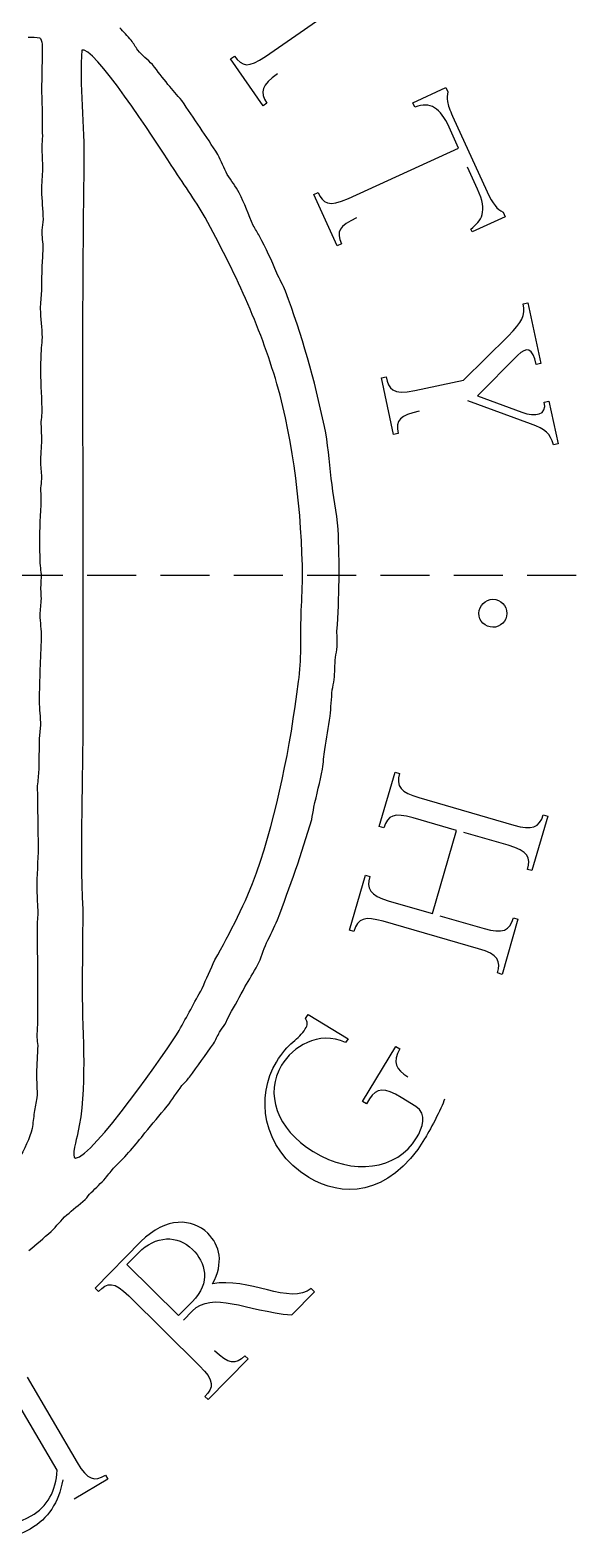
# Model space of a CAD drawing. Header units: millimetres. Extents: x -50 to 50, y -35 to 40.
# Drawn here: x 5.4 to 11.05, y 15.08 to 30.5 of the extents above; entities that cross this region are included whole.
import ezdxf

# ---------------------------------------------------------------- set-up
doc = ezdxf.new("R2010")
doc.units = ezdxf.units.MM
doc.linetypes.add('DASHED', pattern=[0.75, 0.5, -0.25])
doc.layers.get('0').update_dxf_attribs({"linetype": 'CONTINUOUS'})

msp = doc.modelspace()

# ---------------------------------------------------------------- linework, layer by layer
for p, q in [((7.804, 30.233), (8.637, 30.809)), ((7.447, 30.21), (7.487, 30.237)), ((7.78, 29.729), (7.447, 30.21)), ((9.313, 29.759), (9.651, 29.914)), ((9.651, 29.914), (9.671, 29.87)), ((7.82, 29.756), (7.78, 29.729)), ((9.333, 29.715), (9.313, 29.759)), ((9.719, 29.623), (10.073, 28.849)), ((9.781, 29.296), (9.683, 29.51)), ((8.654, 28.78), (9.781, 29.296)), ((9.974, 28.876), (9.871, 29.1)), ((8.299, 28.82), (8.343, 28.84)), ((8.539, 28.296), (8.299, 28.82)), ((10.256, 28.593), (9.918, 28.439)), ((10.235, 28.64), (10.256, 28.593)), ((9.918, 28.439), (9.905, 28.467)), ((8.582, 28.316), (8.539, 28.296)), ((10.442, 27.702), (10.489, 27.712)), ((10.489, 27.712), (10.622, 27.091)), ((9.831, 26.922), (10.286, 27.373)), ((10.388, 27.178), (9.973, 26.761)), ((10.622, 27.091), (10.575, 27.081)), ((8.991, 26.945), (9.038, 26.955)), ((9.115, 26.365), (8.991, 26.945)), ((9.332, 26.815), (9.831, 26.922)), ((10.516, 26.474), (9.876, 26.711)), ((9.973, 26.761), (10.426, 26.594)), ((10.657, 26.696), (10.704, 26.705)), ((10.704, 26.705), (10.798, 26.27)), ((9.162, 26.376), (9.115, 26.365)), ((10.798, 26.27), (10.75, 26.26)), ((8.969, 22.353), (9.131, 22.912)), ((9.131, 22.912), (9.177, 22.898)), ((9.374, 22.65), (10.347, 22.369)), ((9.759, 22.314), (9.315, 22.443)), ((10.693, 22.461), (10.531, 21.903)), ((10.647, 22.474), (10.693, 22.461)), ((9.016, 22.34), (8.969, 22.353)), ((9.513, 21.464), (9.759, 22.314)), ((10.287, 22.162), (9.835, 22.293)), ((10.531, 21.903), (10.485, 21.916)), ((8.664, 21.293), (8.827, 21.857)), ((8.827, 21.857), (8.873, 21.844)), ((9.069, 21.592), (9.513, 21.464)), ((9.59, 21.442), (10.042, 21.312)), ((8.71, 21.28), (8.664, 21.293)), ((9.983, 21.104), (9.01, 21.385)), ((10.388, 21.407), (10.226, 20.842)), ((10.342, 21.42), (10.388, 21.407)), ((10.226, 20.842), (10.179, 20.856)), ((8.213, 20.389), (8.24, 20.432)), ((8.24, 20.432), (8.649, 20.183)), ((8.649, 20.183), (8.625, 20.145)), ((8.796, 19.542), (9.139, 20.104)), ((9.139, 20.104), (9.18, 20.079)), ((8.838, 19.517), (8.796, 19.542)), ((8.87, 19.57), (8.838, 19.517)), ((9.343, 19.491), (9.194, 19.582)), ((6.53, 18.107), (6.062, 17.632)), ((6.387, 17.873), (6.506, 17.994)), ((6.916, 17.351), (6.387, 17.873)), ((6.062, 17.632), (6.096, 17.598)), ((8.074, 17.357), (8.307, 17.593)), ((8.307, 17.593), (8.272, 17.628)), ((6.406, 17.552), (7.131, 16.837)), ((7.056, 17.493), (6.916, 17.351)), ((6.965, 17.303), (7.056, 17.397)), ((7.22, 16.491), (7.629, 16.907)), ((7.629, 16.907), (7.595, 16.94)), ((5.366, 16.722), (5.877, 15.847)), ((5.674, 15.768), (5.18, 16.613)), ((7.185, 16.524), (7.22, 16.491)), ((6.191, 15.676), (5.846, 15.474)), ((6.167, 15.717), (6.191, 15.676))]:
    msp.add_line(p, q)
at = {"linetype": 'DASHED'}
msp.add_line((49.982, 24.921), (-50.018, 24.921), dxfattribs=at)
for points in [[(5.378, 30.431), (5.416, 30.43), (5.463, 30.435), (5.494, 30.422)], [(5.494, 30.422), (5.497, 30.42), (5.5, 30.417), (5.503, 30.416)], [(5.503, 30.416), (5.53, 30.376), (5.52, 30.303), (5.52, 30.249)], [(6.431, 30.399), (6.393, 30.442), (6.353, 30.485), (6.314, 30.527)], [(6.499, 30.299), (6.473, 30.332), (6.458, 30.366), (6.431, 30.399)], [(5.52, 30.249), (5.519, 30.078), (5.51, 29.912), (5.518, 29.747)], [(5.925, 30.296), (5.9, 29.978), (5.952, 29.486), (5.948, 29.153)], [(6.841, 29.122), (6.687, 29.364), (6.026, 30.372), (5.925, 30.296)], [(6.649, 30.15), (6.599, 30.201), (6.544, 30.243), (6.499, 30.299)], [(7.487, 30.237), (7.563, 30.127), (7.634, 30.114), (7.804, 30.233)], [(6.807, 29.947), (6.754, 30.014), (6.702, 30.082), (6.649, 30.15)], [(6.948, 29.782), (6.901, 29.837), (6.854, 29.892), (6.807, 29.947)], [(7.927, 30.055), (7.764, 29.942), (7.743, 29.869), (7.82, 29.756)], [(7.318, 29.229), (7.198, 29.416), (7.073, 29.599), (6.948, 29.782)], [(9.671, 29.87), (9.663, 29.841), (9.66, 29.812), (9.666, 29.771)], [(5.518, 29.747), (5.522, 29.642), (5.52, 29.522), (5.522, 29.416)], [(9.683, 29.51), (9.592, 29.709), (9.494, 29.773), (9.333, 29.715)], [(9.666, 29.771), (9.674, 29.734), (9.69, 29.685), (9.719, 29.623)], [(5.522, 29.416), (5.52, 29.381), (5.518, 29.346), (5.516, 29.311)], [(5.516, 29.311), (5.519, 29.235), (5.522, 29.161), (5.525, 29.086)], [(7.414, 29.024), (7.383, 29.093), (7.35, 29.161), (7.318, 29.229)], [(5.525, 29.086), (5.52, 29.01), (5.516, 28.935), (5.512, 28.86)], [(5.948, 29.153), (5.936, 28.433), (5.933, 27.719), (5.934, 26.974)], [(7.187, 28.584), (7.083, 28.77), (6.955, 28.941), (6.841, 29.122)], [(7.535, 28.839), (7.499, 28.905), (7.456, 28.96), (7.414, 29.024)], [(5.512, 28.86), (5.518, 28.762), (5.525, 28.665), (5.53, 28.567)], [(9.905, 28.467), (10.016, 28.552), (10.081, 28.641), (9.974, 28.876)], [(10.073, 28.849), (10.132, 28.721), (10.175, 28.669), (10.235, 28.64)], [(7.68, 28.503), (7.628, 28.613), (7.592, 28.732), (7.535, 28.839)], [(8.343, 28.84), (8.391, 28.734), (8.45, 28.686), (8.654, 28.78)], [(5.53, 28.567), (5.526, 28.53), (5.522, 28.492), (5.518, 28.455)], [(7.922, 26.883), (7.75, 27.474), (7.482, 28.051), (7.187, 28.584)], [(8.737, 28.581), (8.558, 28.499), (8.525, 28.443), (8.582, 28.316)], [(5.518, 28.455), (5.515, 28.389), (5.528, 28.33), (5.528, 28.267)], [(7.743, 28.395), (7.722, 28.432), (7.702, 28.467), (7.68, 28.503)], [(7.922, 28.016), (7.868, 28.148), (7.807, 28.27), (7.743, 28.395)], [(5.528, 28.267), (5.524, 28.202), (5.52, 28.137), (5.516, 28.072)], [(5.516, 28.072), (5.515, 27.992), (5.514, 27.912), (5.512, 27.832)], [(8.009, 27.831), (7.985, 27.895), (7.948, 27.953), (7.922, 28.016)], [(5.512, 27.832), (5.508, 27.772), (5.503, 27.711), (5.499, 27.652)], [(8.408, 26.448), (8.308, 26.922), (8.176, 27.388), (8.009, 27.831)], [(5.499, 27.652), (5.506, 27.554), (5.514, 27.456), (5.52, 27.359)], [(10.286, 27.373), (10.437, 27.522), (10.463, 27.577), (10.442, 27.702)], [(5.52, 27.359), (5.517, 27.324), (5.514, 27.288), (5.51, 27.253)], [(5.51, 27.253), (5.508, 27.172), (5.501, 27.091), (5.503, 27.013)], [(10.575, 27.081), (10.537, 27.256), (10.472, 27.262), (10.388, 27.178)], [(5.503, 27.013), (5.504, 26.874), (5.516, 26.719), (5.517, 26.585)], [(5.934, 26.974), (5.935, 25.759), (5.935, 24.657), (5.937, 23.484)], [(8.185, 24.897), (8.175, 25.57), (8.096, 26.283), (7.922, 26.883)], [(9.038, 26.955), (9.064, 26.833), (9.104, 26.766), (9.332, 26.815)], [(10.426, 26.594), (10.568, 26.543), (10.686, 26.562), (10.657, 26.696)], [(5.517, 26.585), (5.514, 26.555), (5.51, 26.525), (5.507, 26.495)], [(9.377, 26.604), (9.186, 26.563), (9.133, 26.511), (9.162, 26.376)], [(5.507, 26.495), (5.509, 26.432), (5.512, 26.37), (5.514, 26.308)], [(8.478, 25.915), (8.458, 26.097), (8.444, 26.276), (8.408, 26.448)], [(10.75, 26.26), (10.716, 26.38), (10.674, 26.415), (10.516, 26.474)], [(5.514, 26.308), (5.51, 26.236), (5.504, 26.154), (5.503, 26.074)], [(5.503, 26.074), (5.503, 26.016), (5.516, 25.966), (5.514, 25.909)], [(8.547, 25.396), (8.537, 25.572), (8.496, 25.744), (8.478, 25.915)], [(5.514, 25.909), (5.51, 25.879), (5.507, 25.849), (5.503, 25.819)], [(5.503, 25.819), (5.504, 25.78), (5.506, 25.739), (5.507, 25.699)], [(5.507, 25.699), (5.503, 25.549), (5.49, 25.403), (5.492, 25.248)], [(8.536, 24.353), (8.56, 24.692), (8.565, 25.061), (8.547, 25.396)], [(5.492, 25.248), (5.494, 25.173), (5.496, 25.098), (5.499, 25.023)], [(5.499, 25.023), (5.503, 24.993), (5.506, 24.963), (5.51, 24.933)], [(5.51, 24.933), (5.509, 24.882), (5.506, 24.833), (5.504, 24.783)], [(8.169, 24.519), (8.175, 24.645), (8.18, 24.771), (8.185, 24.897)], [(5.509, 24.686), (5.504, 24.63), (5.5, 24.575), (5.496, 24.52)], [(5.504, 24.783), (5.506, 24.751), (5.508, 24.718), (5.509, 24.686)], [(9.988, 24.537), (9.989, 24.616), (10.054, 24.679), (10.132, 24.679)], [(10.131, 24.393), (10.052, 24.393), (9.988, 24.457), (9.988, 24.537)], [(10.275, 24.535), (10.274, 24.456), (10.209, 24.392), (10.131, 24.393)], [(10.132, 24.679), (10.211, 24.678), (10.275, 24.614), (10.275, 24.535)], [(5.496, 24.52), (5.496, 24.446), (5.514, 24.367), (5.511, 24.287)], [(8.144, 23.837), (8.174, 24.063), (8.165, 24.281), (8.169, 24.519)], [(5.511, 24.287), (5.503, 24.068), (5.491, 23.861), (5.49, 23.641)], [(8.538, 24.195), (8.538, 24.248), (8.537, 24.301), (8.536, 24.353)], [(8.508, 23.857), (8.512, 23.932), (8.516, 24.008), (8.521, 24.083)], [(8.521, 24.083), (8.525, 24.12), (8.536, 24.155), (8.538, 24.195)], [(7.714, 21.882), (7.927, 22.507), (8.055, 23.149), (8.144, 23.837)], [(8.487, 23.752), (8.494, 23.787), (8.501, 23.822), (8.508, 23.857)], [(5.49, 23.641), (5.489, 23.553), (5.503, 23.475), (5.503, 23.386)], [(8.466, 23.483), (8.474, 23.572), (8.481, 23.662), (8.487, 23.752)], [(5.937, 23.484), (5.937, 22.827), (5.904, 22.173), (5.936, 21.506)], [(8.411, 23.144), (8.429, 23.254), (8.451, 23.372), (8.466, 23.483)], [(5.503, 23.386), (5.498, 23.338), (5.493, 23.291), (5.489, 23.244)], [(5.489, 23.244), (5.488, 23.141), (5.487, 23.038), (5.485, 22.936)], [(8.388, 22.942), (8.396, 23.009), (8.403, 23.077), (8.411, 23.144)], [(5.485, 22.936), (5.48, 22.881), (5.476, 22.826), (5.47, 22.771)], [(8.3, 22.552), (8.328, 22.68), (8.362, 22.811), (8.388, 22.942)], [(9.177, 22.898), (9.139, 22.765), (9.188, 22.703), (9.374, 22.65)], [(5.47, 22.771), (5.473, 22.563), (5.476, 22.355), (5.479, 22.148)], [(8.278, 22.427), (8.286, 22.468), (8.293, 22.51), (8.3, 22.552)], [(7.927, 21.399), (8.054, 21.738), (8.177, 22.077), (8.278, 22.427)], [(9.315, 22.443), (9.124, 22.498), (9.054, 22.473), (9.016, 22.34)], [(10.347, 22.369), (10.532, 22.316), (10.607, 22.341), (10.647, 22.474)], [(5.479, 22.148), (5.478, 22.003), (5.464, 21.85), (5.465, 21.704)], [(10.485, 21.916), (10.521, 22.039), (10.495, 22.102), (10.287, 22.162)], [(7.287, 20.991), (7.439, 21.26), (7.612, 21.587), (7.714, 21.882)], [(8.873, 21.844), (8.837, 21.721), (8.869, 21.65), (9.069, 21.592)], [(5.465, 21.704), (5.468, 21.627), (5.473, 21.549), (5.476, 21.471)], [(5.476, 21.471), (5.474, 21.441), (5.472, 21.411), (5.47, 21.381)], [(5.936, 21.506), (5.934, 21.235), (5.932, 20.965), (5.929, 20.695)], [(5.47, 21.381), (5.47, 21.326), (5.47, 21.271), (5.469, 21.216)], [(7.816, 21.164), (7.854, 21.242), (7.89, 21.321), (7.927, 21.399)], [(9.01, 21.385), (8.824, 21.438), (8.75, 21.419), (8.71, 21.28)], [(10.042, 21.312), (10.23, 21.257), (10.304, 21.287), (10.342, 21.42)], [(5.469, 21.216), (5.468, 21.082), (5.475, 20.947), (5.474, 20.818)], [(7.724, 20.935), (7.76, 21.01), (7.783, 21.088), (7.816, 21.164)], [(7.157, 20.698), (7.2, 20.795), (7.244, 20.893), (7.287, 20.991)], [(10.179, 20.856), (10.214, 20.975), (10.189, 21.045), (9.983, 21.104)], [(7.595, 20.714), (7.638, 20.788), (7.681, 20.861), (7.724, 20.935)], [(5.474, 20.818), (5.473, 20.663), (5.475, 20.494), (5.471, 20.33)], [(5.929, 20.695), (5.929, 20.199), (5.987, 19.681), (5.882, 19.204)], [(6.922, 20.268), (7, 20.411), (7.079, 20.554), (7.157, 20.698)], [(7.437, 20.429), (7.492, 20.523), (7.544, 20.618), (7.595, 20.714)], [(7.389, 20.329), (7.406, 20.362), (7.421, 20.396), (7.437, 20.429)], [(8.212, 20.283), (8.239, 20.327), (8.238, 20.353), (8.213, 20.389)], [(5.471, 20.33), (5.469, 20.285), (5.467, 20.241), (5.466, 20.195)], [(5.862, 18.962), (6.032, 18.962), (6.812, 20.088), (6.922, 20.268)], [(7.274, 20.132), (7.298, 20.171), (7.312, 20.211), (7.335, 20.251)], [(7.335, 20.251), (7.353, 20.277), (7.371, 20.304), (7.389, 20.329)], [(7.916, 19.945), (8.036, 20.142), (8.147, 20.177), (8.212, 20.283)], [(5.476, 20.113), (5.471, 20.017), (5.466, 19.922), (5.462, 19.827)], [(5.466, 20.195), (5.468, 20.168), (5.472, 20.141), (5.476, 20.113)], [(7.029, 19.789), (7.11, 19.903), (7.193, 20.017), (7.274, 20.132)], [(8.625, 20.145), (8.339, 20.269), (8.085, 20.102), (7.969, 19.912)], [(9.18, 20.079), (9.098, 19.943), (9.141, 19.867), (9.262, 19.793)], [(8.249, 18.763), (7.757, 19.062), (7.708, 19.604), (7.916, 19.945)], [(7.969, 19.912), (7.796, 19.627), (7.914, 19.26), (8.294, 19.028)], [(5.462, 19.827), (5.46, 19.747), (5.472, 19.662), (5.466, 19.58)], [(6.949, 19.705), (6.975, 19.733), (7.002, 19.761), (7.029, 19.789)], [(6.799, 19.492), (6.85, 19.562), (6.9, 19.634), (6.949, 19.705)], [(9.194, 19.582), (9.024, 19.685), (8.94, 19.684), (8.87, 19.57)], [(5.466, 19.58), (5.457, 19.529), (5.447, 19.479), (5.439, 19.429)], [(6.571, 19.219), (6.647, 19.31), (6.723, 19.401), (6.799, 19.492)], [(9.35, 19.168), (9.411, 19.268), (9.467, 19.416), (9.343, 19.491)], [(9.636, 19.566), (9.61, 19.475), (9.471, 19.221), (9.433, 19.158)], [(5.439, 19.429), (5.432, 19.374), (5.425, 19.32), (5.418, 19.265)], [(5.418, 19.265), (5.399, 19.172), (5.331, 19.038), (5.282, 18.958)], [(5.882, 19.204), (5.876, 19.175), (5.811, 18.962), (5.862, 18.962)], [(6.263, 18.873), (6.375, 18.98), (6.477, 19.099), (6.571, 19.219)], [(9.433, 19.158), (9.061, 18.547), (8.569, 18.568), (8.249, 18.763)], [(8.294, 19.028), (8.701, 18.779), (9.149, 18.839), (9.35, 19.168)], [(6.168, 18.757), (6.2, 18.796), (6.231, 18.834), (6.263, 18.873)], [(6.022, 18.61), (6.072, 18.659), (6.123, 18.705), (6.168, 18.757)], [(5.772, 18.38), (5.832, 18.434), (5.898, 18.484), (5.96, 18.538)], [(5.96, 18.538), (5.985, 18.562), (5.999, 18.587), (6.022, 18.61)], [(5.611, 18.212), (5.668, 18.265), (5.712, 18.326), (5.772, 18.38)], [(5.384, 18.017), (5.461, 18.076), (5.539, 18.145), (5.611, 18.212)], [(7.214, 18.193), (7.06, 18.345), (6.787, 18.367), (6.53, 18.107)], [(6.506, 17.994), (6.682, 18.172), (6.905, 18.179), (7.058, 18.028)], [(7.263, 17.674), (7.38, 17.894), (7.341, 18.068), (7.214, 18.193)], [(7.058, 18.028), (7.192, 17.896), (7.249, 17.688), (7.056, 17.493)], [(6.096, 17.598), (6.188, 17.691), (6.254, 17.702), (6.406, 17.552)], [(8.272, 17.628), (8.069, 17.449), (7.616, 17.753), (7.263, 17.674)], [(7.056, 17.397), (7.266, 17.608), (7.598, 17.4), (8.074, 17.357)], [(7.595, 16.94), (7.502, 16.846), (7.423, 16.851), (7.283, 16.991)], [(7.131, 16.837), (7.286, 16.684), (7.273, 16.613), (7.185, 16.524)], [(5.408, 15.301), (5.57, 15.395), (5.665, 15.559), (5.674, 15.768)], [(5.877, 15.847), (5.985, 15.663), (6.058, 15.654), (6.167, 15.717)], [(5.731, 15.67), (5.688, 15.435), (5.584, 15.275), (5.398, 15.167)], [(4.835, 15.462), (4.961, 15.246), (5.17, 15.162), (5.408, 15.301)], [(5.398, 15.167), (5.058, 14.968), (4.78, 15.128), (4.638, 15.37)]]:
    msp.add_open_spline(points, degree=3)

doc.saveas('drawing.dxf')
